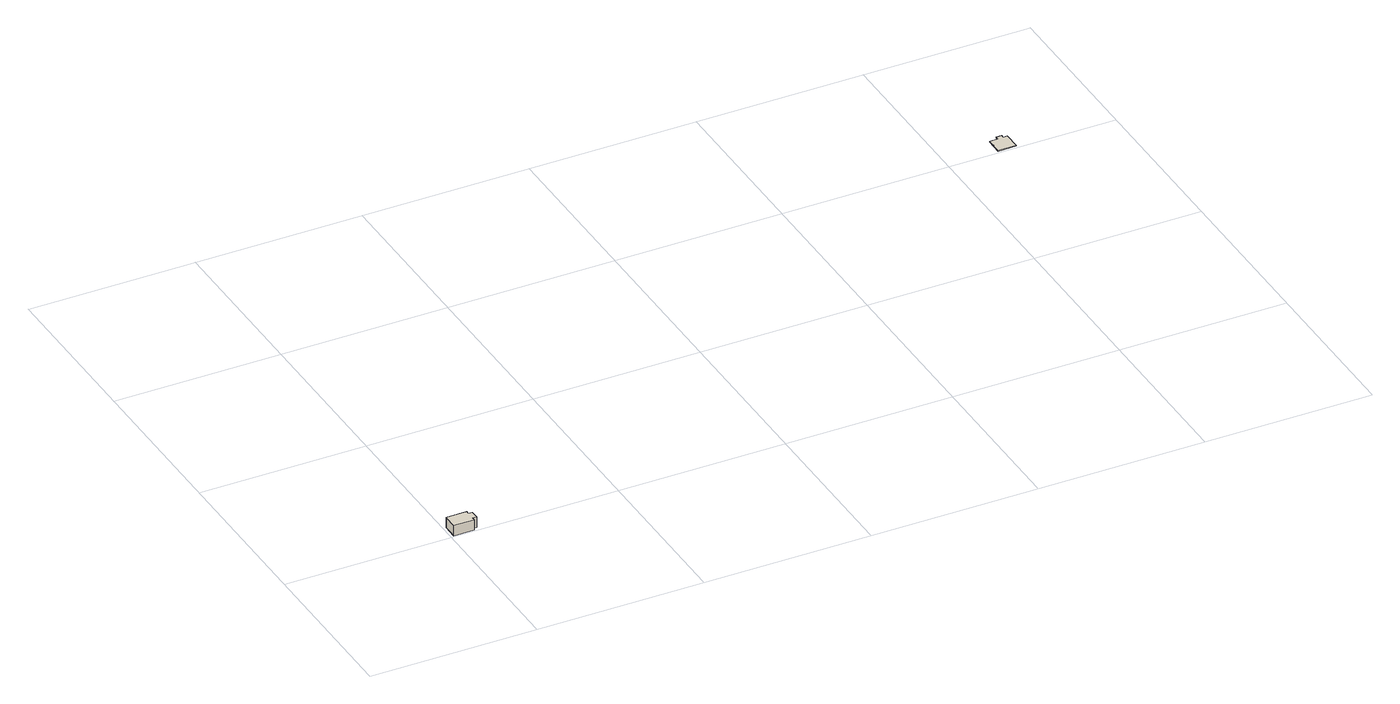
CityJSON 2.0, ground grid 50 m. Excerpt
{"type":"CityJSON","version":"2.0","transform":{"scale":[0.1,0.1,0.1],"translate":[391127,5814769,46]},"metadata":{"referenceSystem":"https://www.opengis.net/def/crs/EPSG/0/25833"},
"CityObjects":{
"building1":{"type":"Building","attributes":{"Gemeindeschluessel":"11000007","BezugspunktDach":"2200","function":"31001_2143","measuredHeight":3.38,"storeysAboveGround":1},"address":[{"country":"Germany","locality":"Berlin","thoroughfareNumber":"5 (37)","thoroughfareName":"Platz der Luftbrücke"}],"geometry":[{"type":"Solid","lod":"1","boundaries":[[[[0,1,2,3,4,5,6,7]],[[8,9,10,11,12,13,14,15]],[[8,15,7,6]],[[9,8,6,5]],[[10,9,5,4]],[[11,10,4,3]],[[12,11,3,2]],[[13,12,2,1]],[[14,13,1,0]],[[15,14,0,7]]]]}]},
"building2":{"type":"Building","attributes":{"Gemeindeschluessel":"11000007","BezugspunktDach":"2200","function":"31001_2143","measuredHeight":0.18,"storeysAboveGround":1},"address":[{"country":"Germany","locality":"Berlin","thoroughfareNumber":"5 (36)","thoroughfareName":"Platz der Luftbrücke"}],"geometry":[{"type":"Solid","lod":"1","boundaries":[[[[16,17,18,19,20,21,22,23]],[[24,25,26,27,28,29,30,31]],[[24,31,23,22]],[[25,24,22,21]],[[26,25,21,20]],[[27,26,20,19]],[[28,27,19,18]],[[29,28,18,17]],[[30,29,17,16]],[[31,30,16,23]]]]}]}
},
"vertices":[
[71,5,39],[71,14,39],[83,14,39],[83,40,39],[71,40,39],[71,50,39],[10,50,39],[10,5,39],[10,50,6],[71,50,6],[71,40,6],[83,40,6],[83,14,6],[71,14,6],[71,5,6],[10,5,6],
[2146,994,17],[2200,995,17],[2200,1047,17],[2187,1046,17],[2187,1056,17],[2171,1055,17],[2171,1046,17],[2146,1045,17],[2171,1046,15],[2171,1055,15],[2187,1056,15],[2187,1046,15],[2200,1047,15],[2200,995,15],[2146,994,15],[2146,1045,15]
]}
